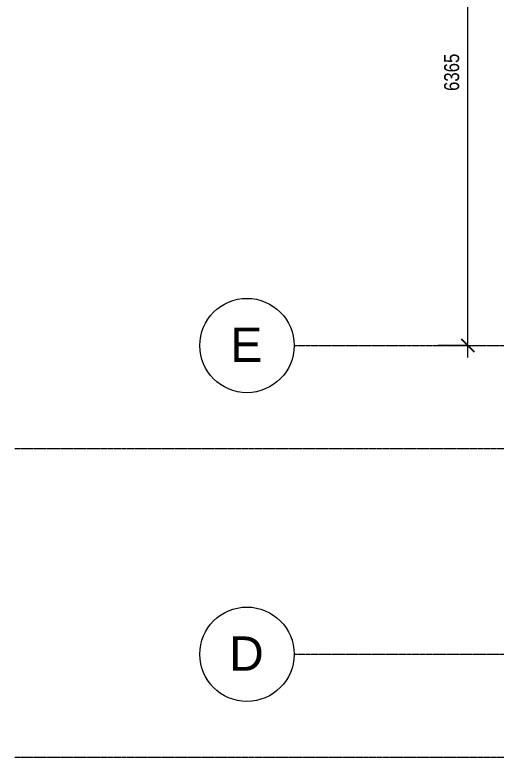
# Model space of a CAD drawing. Header units: millimetres. Extents: x -38576 to 20330, y -28812 to 13605.
# Drawn here: x -38576 to -32962, y -12476 to -3820 of the extents above; entities that cross this region are included whole.
import ezdxf

# ---------------------------------------------------------------- set-up
doc = ezdxf.new("R2010")
doc.units = ezdxf.units.MM
doc.linetypes.add('Grid Line', pattern=[22.225, 12.7, -3.175, 3.175, -3.175])
for name, color, linetype, lineweight in [('A-ANNO-DIMS', 211, 'Continuous', 5), ('A-ANNO-DIMS-100', 211, 'Continuous', 5), ('S-GRID', 1, 'Continuous', 5), ('S-GRID-IDEN', 1, 'Continuous', 5)]:
    doc.layers.add(name, color=color, linetype=linetype, lineweight=lineweight)
doc.styles.add('Arial_1', font='arial.ttf', dxfattribs={"height": 400})
doc.styles.add('Arial_2', font='arial.ttf', dxfattribs={"width": 0.8, "height": 175})
doc.dimstyles.new('SVA_Arc_Length-1_8mm_BLUE', dxfattribs={"dimscale": 304.8, "dimtxt": 178.545395, "dimasz": 0.492126, "dimexe": 0.656168, "dimexo": 0.0625, "dimgap": 0.164042, "dimtad": 1, "dimdec": 0, "dimrnd": 5, "dimzin": 0, "dimdsep": 46, "dimtxsty": 'Arial_2', "dimblk1": 'OBLIQUE', "dimblk2": 'OBLIQUE', "dimsah": 1, "dimcen": 0.09, "dimdle": 0.459318, "dimazin": 0, "dimtfac": 1, "dimtdec": 4, "dimtix": 1, "dimtmove": 0, "dimatfit": 3, "dimfxl": 1.148294, "dimfxlon": 1, "dimtvp": 1, "dimtfill": 1, "dimtolj": 1, "dimtzin": 0, "dimarcsym": 2})

# ---------------------------------------------------------------- blocks, each defined once
blk = doc.blocks.new('Grid - M_Grid Head - Circle-13408-Clerestory - Level')
at = {"layer": 'S-GRID-IDEN'}
blk.add_circle((0, 0), 5.5, dxfattribs=at)
blk = doc.blocks.new('DIMBLOCK136-Clerestory - Level')
at = {"layer": 'A-ANNO-DIMS-100', "lineweight": 25}
for p, q in [((-33291.7, -1311.7), (-33366.7, -1236.7)), ((-33291.7, -1311.7), (-33216.7, -1386.7)), ((-33291.7, -7675.7), (-33366.7, -7600.7)), ((-33291.7, -7675.7), (-33216.7, -7750.7))]:
    blk.add_line(p, q, dxfattribs=at)
at = {"layer": 'A-ANNO-DIMS-100'}
for p, q in [((-33291.7, -1311.7), (-33641.7, -1311.7)), ((-33291.7, -7815.7), (-33291.7, -1311.7)), ((-33291.7, -1311.7), (-33091.7, -1311.7)), ((-33291.7, -7675.7), (-33641.7, -7675.7)), ((-33291.7, -7675.7), (-33091.7, -7675.7))]:
    blk.add_line(p, q, dxfattribs=at)
at = {"layer": 'A-ANNO-DIMS-100', "color": 0, "insert": (-33568.9, -4707.9), "char_height": 175, "width": 514.211, "attachment_point": 1, "rotation": 90, "line_spacing_factor": 0.941778, "style": 'Arial_2', "bg_fill": 3, "box_fill_scale": 1.25, "bg_fill_color": 256, "bg_fill_true_color": 13158600, "bg_fill_transparency": 0}
blk.add_mtext('6365', dxfattribs=at)
blk = doc.blocks.new('_Oblique')
at = {"color": 0, "linetype": 'ByBlock', "lineweight": -2}
blk.add_line((-0.5, -0.5), (0.5, 0.5), dxfattribs=at)

msp = doc.modelspace()

# ---------------------------------------------------------------- linework, layer by layer
at = {"layer": 'S-GRID', "linetype": 'Grid Line'}
for p, q in [((-35318.6, -7675.7), (7444.6, -7675.7)), ((-38576, -8875.7), (-13734.1, -8875.7)), ((-35318.6, -11275.7), (7444.6, -11275.7)), ((-38576, -12475.7), (-13734.1, -12475.7))]:
    msp.add_line(p, q, dxfattribs=at)

# ---------------------------------------------------------------- block references
at = {"layer": 'S-GRID-IDEN', "xscale": 99.99999999999993, "yscale": 99.99999999999993, "zscale": 99.99999999999993, "rotation": 269.9999999999993}
for p in [(-35868.6, -7675.7), (-35868.6, -11275.7)]:
    msp.add_blockref('Grid - M_Grid Head - Circle-13408-Clerestory - Level', p, dxfattribs=at)

# ---------------------------------------------------------------- next in the draw order: texts
at = {"layer": 'S-GRID-IDEN', "char_height": 400, "attachment_point": 1, "style": 'Arial_1', "bg_fill": 3, "box_fill_scale": 1.25, "bg_fill_color": 256, "bg_fill_true_color": 13158600, "bg_fill_transparency": 0}
for s, insert, width in [('E', (-36063.1, -7467.4), 456.962), ('D', (-36076.1, -11067.4), 489.029)]:
    msp.add_mtext(s, dxfattribs=dict(at, insert=insert, width=width))

# ---------------------------------------------------------------- next in the draw order: dimensions: what is measured, and where the dimension line sits
at = {"layer": 'A-ANNO-DIMS'}
dim = msp.add_linear_dim(base=(-33291.7, -1311.7), p1=(-33641.7, -7675.7), p2=(-33641.7, -1311.7), angle=90, dimstyle='SVA_Arc_Length-1_8mm_BLUE', override={"dimpost": '<>', "dimfxl": 6364}, dxfattribs=at)
dim.commit()
dim.dimension.update_dxf_attribs({"geometry": 'DIMBLOCK136-Clerestory - Level', "text_midpoint": (-33431.1, -4493.7)})

doc.saveas('drawing.dxf')
